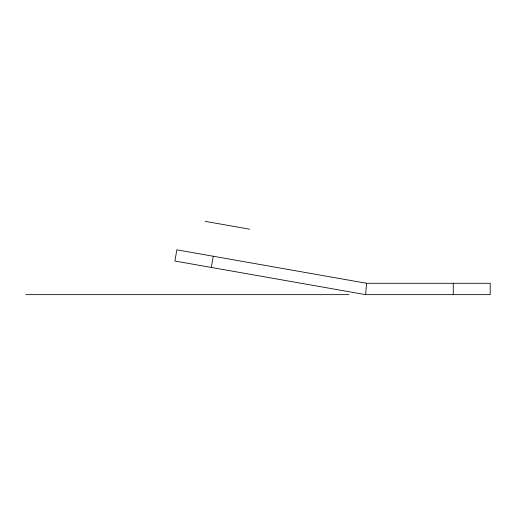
<?xml version="1.0" encoding="UTF-8"?>
<svg xmlns="http://www.w3.org/2000/svg" width="516" height="516" viewBox="0 0 516 516"><rect width="100%" height="100%" fill="white"/><g stroke="black" fill="none" stroke-linecap="round" stroke-linejoin="round"><path stroke-width="0.77" d="M365.605 294.649L366.599 283.284L176.859 249.828L174.885 261.025L365.605 294.649L490.2 294.649L490.2 283.284L366.599 283.284M211.27 267.436L213.243 256.246M25.8 294.649L349.01 294.649M205.155 221.351L249.563 229.181M453.261 283.284L453.261 294.649"/></g></svg>
